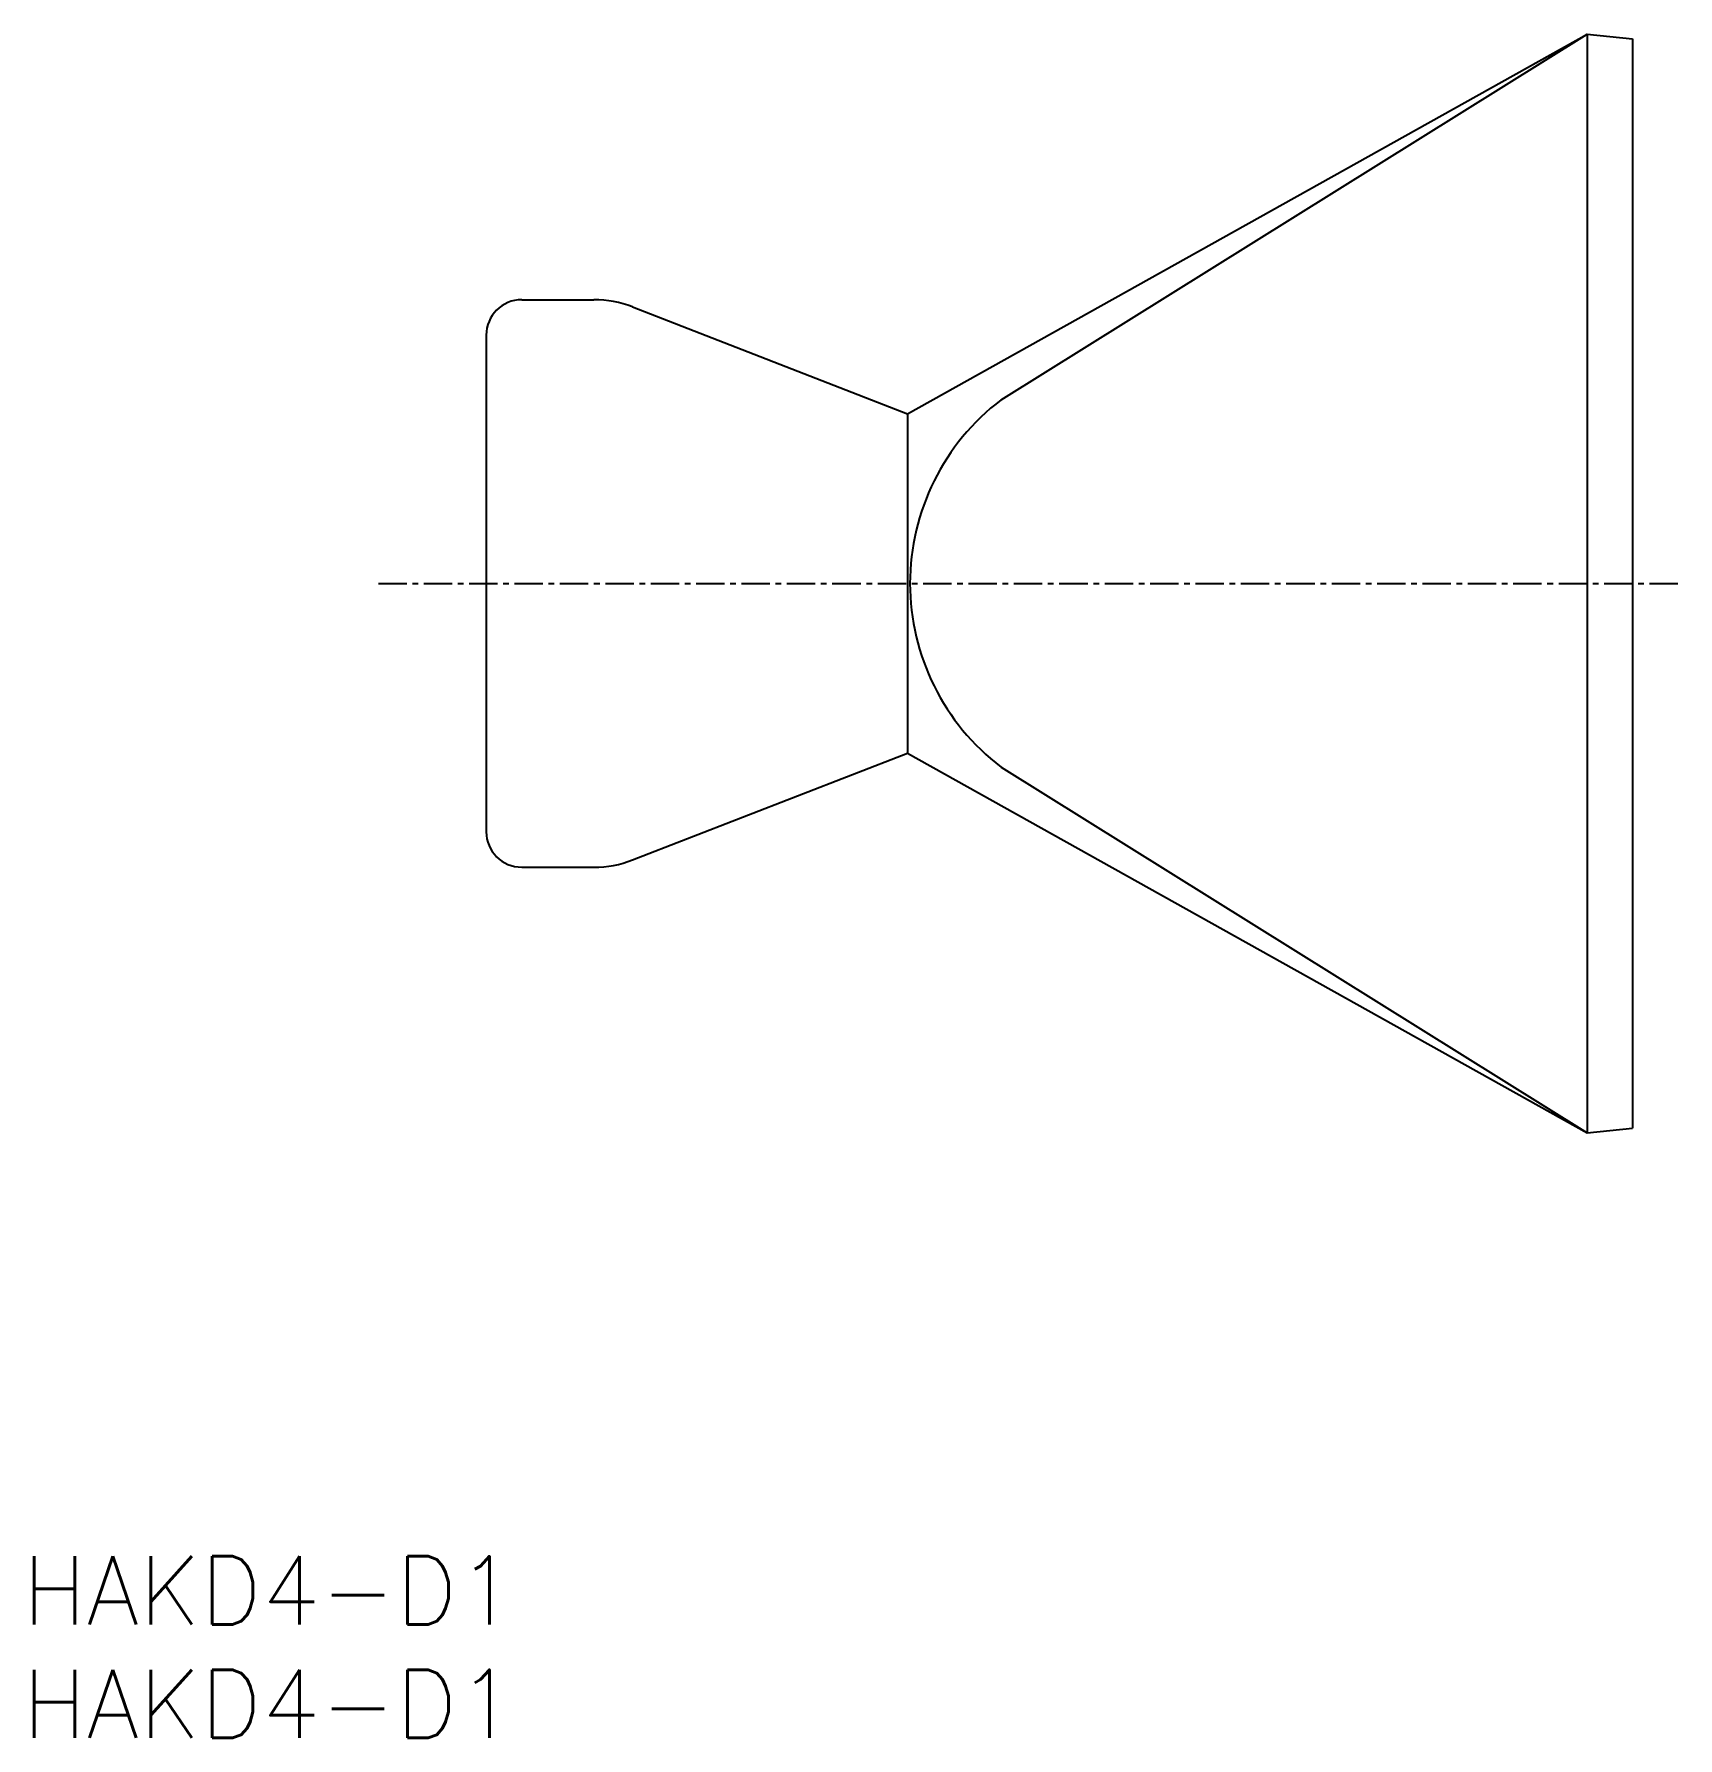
# Model space of a CAD drawing. Extents: x 0.5 to 72.9, y 0 to 75.1.
import ezdxf
from ezdxf.enums import TextEntityAlignment as Align

# ---------------------------------------------------------------- set-up
doc = ezdxf.new("R2010")
doc.units = 0
doc.linetypes.add('CENTER', pattern=[2, 1.25, -0.25, 0.25, -0.25])
doc.layers.get('0').update_dxf_attribs({"linetype": 'CONTINUOUS'})
doc.layers.add('CENTER', color=1, linetype='CENTER')
doc.styles.get("Standard").update_dxf_attribs({"font": 'txt.shx', "bigfont": '@extfont2.shx'})

msp = doc.modelspace()

# ---------------------------------------------------------------- linework, layer by layer
at = {"color": 7, "linetype": 'CONTINUOUS'}
for p, q in [((38.998, 58.338), (68.935, 75.063)), ((43.117, 58.949), (68.935, 75.063)), ((68.935, 75.063), (70.935, 74.86)), ((68.935, 75.063), (68.935, 26.657)), ((70.935, 74.86), (70.935, 26.86)), ((21.998, 63.36), (25.182, 63.36)), ((26.879, 63.042), (38.998, 58.338)), ((20.435, 61.798), (20.435, 39.923)), ((20.435, 61.798), (20.435, 39.923)), ((20.435, 61.798), (20.435, 39.923)), ((20.435, 61.798), (20.435, 39.923)), ((20.435, 61.798), (20.435, 39.923)), ((20.435, 61.798), (20.435, 39.923)), ((20.435, 61.798), (20.435, 39.923)), ((38.998, 58.338), (38.998, 43.383)), ((26.879, 38.678), (38.998, 43.383)), ((38.998, 43.383), (68.935, 26.657)), ((43.117, 42.771), (68.935, 26.657)), ((21.998, 38.36), (25.182, 38.36)), ((68.935, 26.657), (70.935, 26.86))]:
    msp.add_line(p, q, dxfattribs=at)
for centre, radius, start, end in [((21.998, 61.798), 1.562, 90, 180), ((25.182, 58.673), 4.688, 68.78325, 90), ((49.259, 50.86), 10.156, 127.20931, 232.79069), ((21.998, 39.923), 1.562, 180, 270), ((25.182, 43.048), 4.688, 270, 291.21675), ((25.182, 43.048), 4.688, 270, 291.21675)]:
    msp.add_arc(centre, radius, start, end, dxfattribs=at)
at = {"layer": 'CENTER', "color": 1, "linetype": 'CENTER'}
msp.add_line((15.682, 50.86), (72.935, 50.86), dxfattribs=at)

# ---------------------------------------------------------------- texts
at = {"color": 7, "linetype": 'CONTINUOUS'}
for p in [(0, 6.5), (0, 1.5)]:
    msp.add_text('HAKD4-D1', height=3, dxfattribs=at).set_placement(p, align=Align.MIDDLE_LEFT)

doc.saveas('drawing.dxf')
